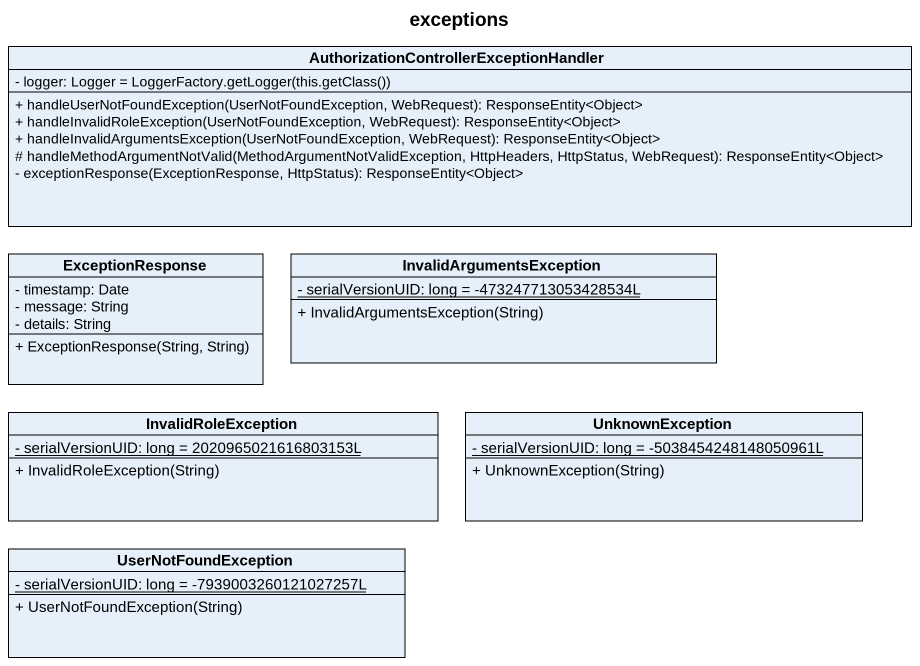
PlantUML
@startuml
title exceptions
hide circle
hide empty members
skinparam classAttributeIconSize 0
class "AuthorizationControllerExceptionHandler" as AuthorizationControllerExcep {
  {field} - logger: Logger = LoggerFactory.getLogger(this.getClass())
  + handleUserNotFoundException(UserNotFoundException, WebRequest): ResponseEntity<Object>
  + handleInvalidRoleException(UserNotFoundException, WebRequest): ResponseEntity<Object>
  + handleInvalidArgumentsException(UserNotFoundException, WebRequest): ResponseEntity<Object>
  # handleMethodArgumentNotValid(MethodArgumentNotValidException, HttpHeaders, HttpStatus, WebRequest): ResponseEntity<Object>
  - exceptionResponse(ExceptionResponse, HttpStatus): ResponseEntity<Object>
}
class ExceptionResponse {
  - timestamp: Date
  - message: String
  - details: String
  + ExceptionResponse(String, String)
}
class InvalidArgumentsException {
  {static} - serialVersionUID: long = -473247713053428534L
  + InvalidArgumentsException(String)
}
class InvalidRoleException {
  {static} - serialVersionUID: long = 2020965021616803153L
  + InvalidRoleException(String)
}
class UnknownException {
  {static} - serialVersionUID: long = -5038454248148050961L
  + UnknownException(String)
}
class UserNotFoundException {
  {static} - serialVersionUID: long = -7939003260121027257L
  + UserNotFoundException(String)
}
@enduml
